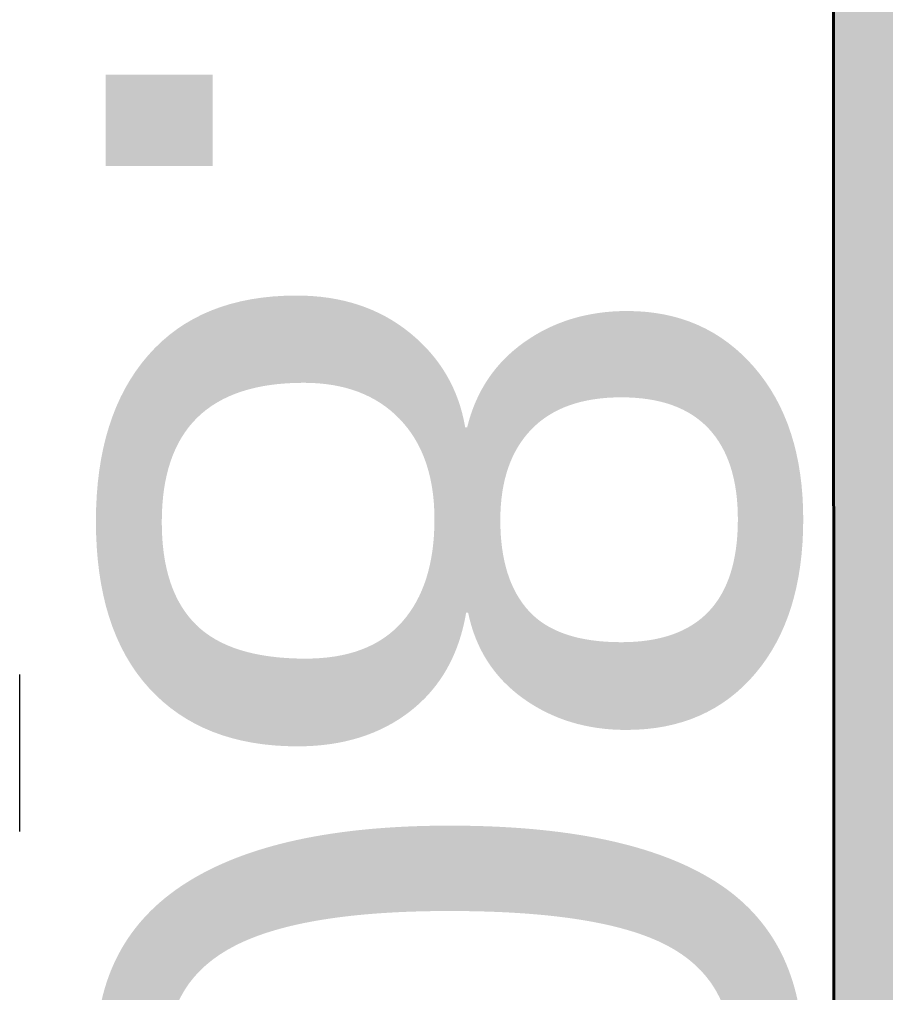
# Model space of a CAD drawing. Header units: metres. Extents: x 81 to 650, y -25 to 177.
# Drawn here: x 176.5128 to 176.7018, y 36.9398 to 37.152 of the extents above; entities that cross this region are included whole.
import ezdxf

# ---------------------------------------------------------------- set-up
doc = ezdxf.new("R2010")
doc.units = ezdxf.units.M
doc.layers.add('A-HATCH CONCRETO', color=7, linetype='Continuous', true_color=0xc2c2c2)
doc.layers.add('PDF2_Geometría', color=7, linetype='Continuous', true_color=0x525252)
doc.layers.add('AMOBLAMIENTO', color=253, linetype='Continuous')
doc.layers.add('TEXTOS DE MEDIDAS', color=7, linetype='Continuous')
doc.layers.add('Muro', color=251, linetype='Continuous', lineweight=40)
doc.styles.get("Standard").update_dxf_attribs({"font": 'arial.ttf'})

# ---------------------------------------------------------------- blocks, each defined once
blk = doc.blocks.new('Silla 1')
at = {"layer": 'PDF2_Geometría', "color": 8, "linetype": 'Continuous', "lineweight": 9}
blk.add_lwpolyline([(-645.55693, -3780.76563), (-645.55693, -3780.79987)], dxfattribs=at)
blk = doc.blocks.new('A$Ce042a74c')
at = {"layer": 'A-HATCH CONCRETO', "ltscale": 0.03}
h = blk.add_hatch(color=256, dxfattribs=at)
h.dxf.hatch_style = 1
h.paths.add_polyline_path([(37.98302, 8.97503), (36.98795, 8.97503), (36.98795, 8.82503), (37.98302, 8.82503)])
h.paths.add_polyline_path([(38.98306, 11.67474), (38.983, 8.17472), (39.13305, 8.17472), (39.13311, 11.67474)])
h.paths.add_polyline_path([(38.98301, 8.97505), (38.98301, 8.97505), (38.98301, 8.82504), (38.98301, 8.82505)], flags=17)
h.paths.add_polyline_path([(35.48795, 8.97505), (30.93634, 8.97503), (30.93634, 8.82503), (35.48795, 8.82505)])
h.paths.add_polyline_path([(33.78706, 8.82504), (33.78707, 8.82504), (33.63703, 8.82504), (33.63701, 8.82504)], flags=17)
h.paths.add_polyline_path([(33.78712, 6.46197), (33.6371, 6.46197), (33.63703, 7.82267), (33.78705, 7.82267)])
h.paths.add_polyline_path([(33.637, 7.47433), (33.637, 7.62435), (33.00332, 7.62435), (33.00332, 7.47488)])
h.paths.add_polyline_path([(31.54936, 7.47455), (31.54936, 7.62458), (32.20332, 7.6249), (32.20332, 7.47488)])
h.paths.add_polyline_path([(30.1855, 7.47481), (30.1855, 7.62484), (30.74936, 7.62517), (30.74936, 7.47514)])
h.paths.add_polyline_path([(30.48876, 6.46217), (30.33873, 6.46217), (30.33865, 7.4749), (30.48868, 7.4749)])
h.paths.add_polyline_path([(32.13794, 6.46207), (31.98791, 6.46207), (31.98784, 7.47473), (32.13786, 7.47473)])
h.paths.add_polyline_path([(26.54446, 6.46196), (33.78712, 6.46197), (33.78712, 6.31197), (26.54446, 6.31195)])
h.paths.add_polyline_path([(26.69403, 7.47454), (26.69403, 7.62456), (28.88553, 7.62517), (28.88553, 7.47514)])
h.paths.add_polyline_path([(26.54464, 6.46196), (26.54288, 8.97514), (26.69298, 8.97437), (26.69298, 8.82435), (26.69381, 8.82451), (26.69469, 6.46196)])
h.paths.add_polyline_path([(27.44588, 6.46217), (27.29585, 6.46217), (27.29584, 6.46196), (27.44587, 6.46196)])
h.paths.add_polyline_path([(26.54629, 11.67597), (26.54629, 9.87514), (26.69126, 9.87514), (26.69634, 11.67597)])
h.paths.add_polyline_path([(31.0871, 8.97504), (30.93634, 8.97504), (30.93639, 9.97749), (29.03379, 9.97679), (29.03558, 8.97514), (28.88553, 8.97514), (28.88336, 10.12592), (29.83558, 10.12593), (29.83557, 11.67477), (29.98557, 11.67477), (29.98558, 10.12593), (30.93636, 10.12593), (30.93634, 11.67478), (31.0871, 11.67478)])
h.paths.add_polyline_path([(31.88638, 8.97538), (32.03643, 8.97538), (32.03649, 8.97504)])
h.paths.add_polyline_path([(26.54669, 11.67478), (39.13311, 11.67474), (39.13311, 11.82479), (26.54669, 11.82483)])
h.paths.add_polyline_path([(47.08068, 11.67476), (44.23068, 11.67475), (44.23068, 11.82479), (47.08068, 11.82481)])
h.paths.add_polyline_path([(47.98069, 54.67526), (47.83068, 54.67526), (47.83067, 3.89204), (46.24115, 3.89211), (46.24111, 5.90568), (46.93065, 5.90578), (46.93065, 6.05582), (46.09106, 6.05573), (46.09112, 2.292), (47.08067, 2.29211), (47.08067, 2.44216), (46.24117, 2.44206), (46.24115, 3.74206), (47.83067, 3.74199), (47.83067, 0.95038), (47.98068, 0.95038)])
h.paths.add_polyline_path([(27.34627, 2.91039), (27.37285, 2.76038), (26.69451, 2.76038), (26.69451, 0.54043), (26.54446, 0.54043), (26.54446, 2.91039)])
h.paths.add_polyline_path([(29.88305, 2.91039), (29.91131, 2.76038), (28.34828, 2.76038), (28.37653, 2.91039)])
h.paths.add_polyline_path([(32.10042, 2.91035), (32.12867, 2.76035), (30.88535, 2.76035), (30.91361, 2.91035)])
h.paths.add_polyline_path([(31.4379, 0.54043), (31.58795, 0.54043), (31.58794, 0.56581), (31.58794, 2.76035), (31.43794, 2.76035), (31.4379, 0.56581)])
h.paths.add_polyline_path([(33.14002, 2.91035), (33.11344, 2.76035), (33.73708, 2.76035), (33.73708, 0.54043), (33.88712, 0.54043), (33.88712, 2.91035)])
h.paths.add_polyline_path([(26.54489, 0.39038), (33.88712, 0.39038), (33.88712, 0.54043), (26.54489, 0.54043)])
h.paths.add_polyline_path([(7.9254, 54.67595), (7.9254, 54.82595), (3.09999, 54.82526), (3.09999, 54.67526)])
h.paths.add_polyline_path([(37.39524, 51.5206), (37.24524, 51.5206), (37.24525, 54.67526), (37.39525, 54.67526)])
h.paths.add_polyline_path([(36.53316, 51.6706), (36.38316, 51.6706), (36.38316, 53.27526), (36.53317, 53.27526)])
h.paths.add_polyline_path([(28.88552, 51.52061), (28.88552, 51.67061), (37.24524, 51.6706), (37.24524, 51.5206)])
h.paths.add_polyline_path([(36.38316, 54.3253), (36.38316, 54.47529)])
h.paths.add_polyline_path([(29.03553, 52.66725), (28.88553, 52.66725), (28.88553, 53.27526), (29.03553, 53.27526)], flags=0)
h.paths.add_polyline_path([(29.03553, 52.66725), (28.88553, 52.66725), (28.88553, 53.27526), (29.03553, 53.27526)], flags=17)
h.paths.add_polyline_path([(29.03553, 52.66725), (28.88553, 52.66725), (28.88553, 53.27526), (29.03553, 53.27526)], flags=17)
at = {"layer": 'Muro'}
blk.add_lwpolyline([(46.09112, 2.292), (46.09106, 6.05573), (46.24111, 6.05573), (46.24117, 2.292)], close=True, dxfattribs=at)

msp = doc.modelspace()

# ---------------------------------------------------------------- block references
msp.add_blockref('A$Ce042a74c', (130.5994, 33.30678))
at = {"layer": 'AMOBLAMIENTO', "color": 1, "linetype": 'Continuous'}
msp.add_blockref('Silla 1', (822.06973, 3817.77478), dxfattribs=at)

# ---------------------------------------------------------------- texts
at = {"layer": 'TEXTOS DE MEDIDAS', "insert": (176.68162, 37.27561), "char_height": 0.15, "width": 0.447839, "attachment_point": 1, "rotation": 270}
msp.add_mtext('\\A1;0.80m', dxfattribs=at)

doc.saveas('drawing.dxf')
